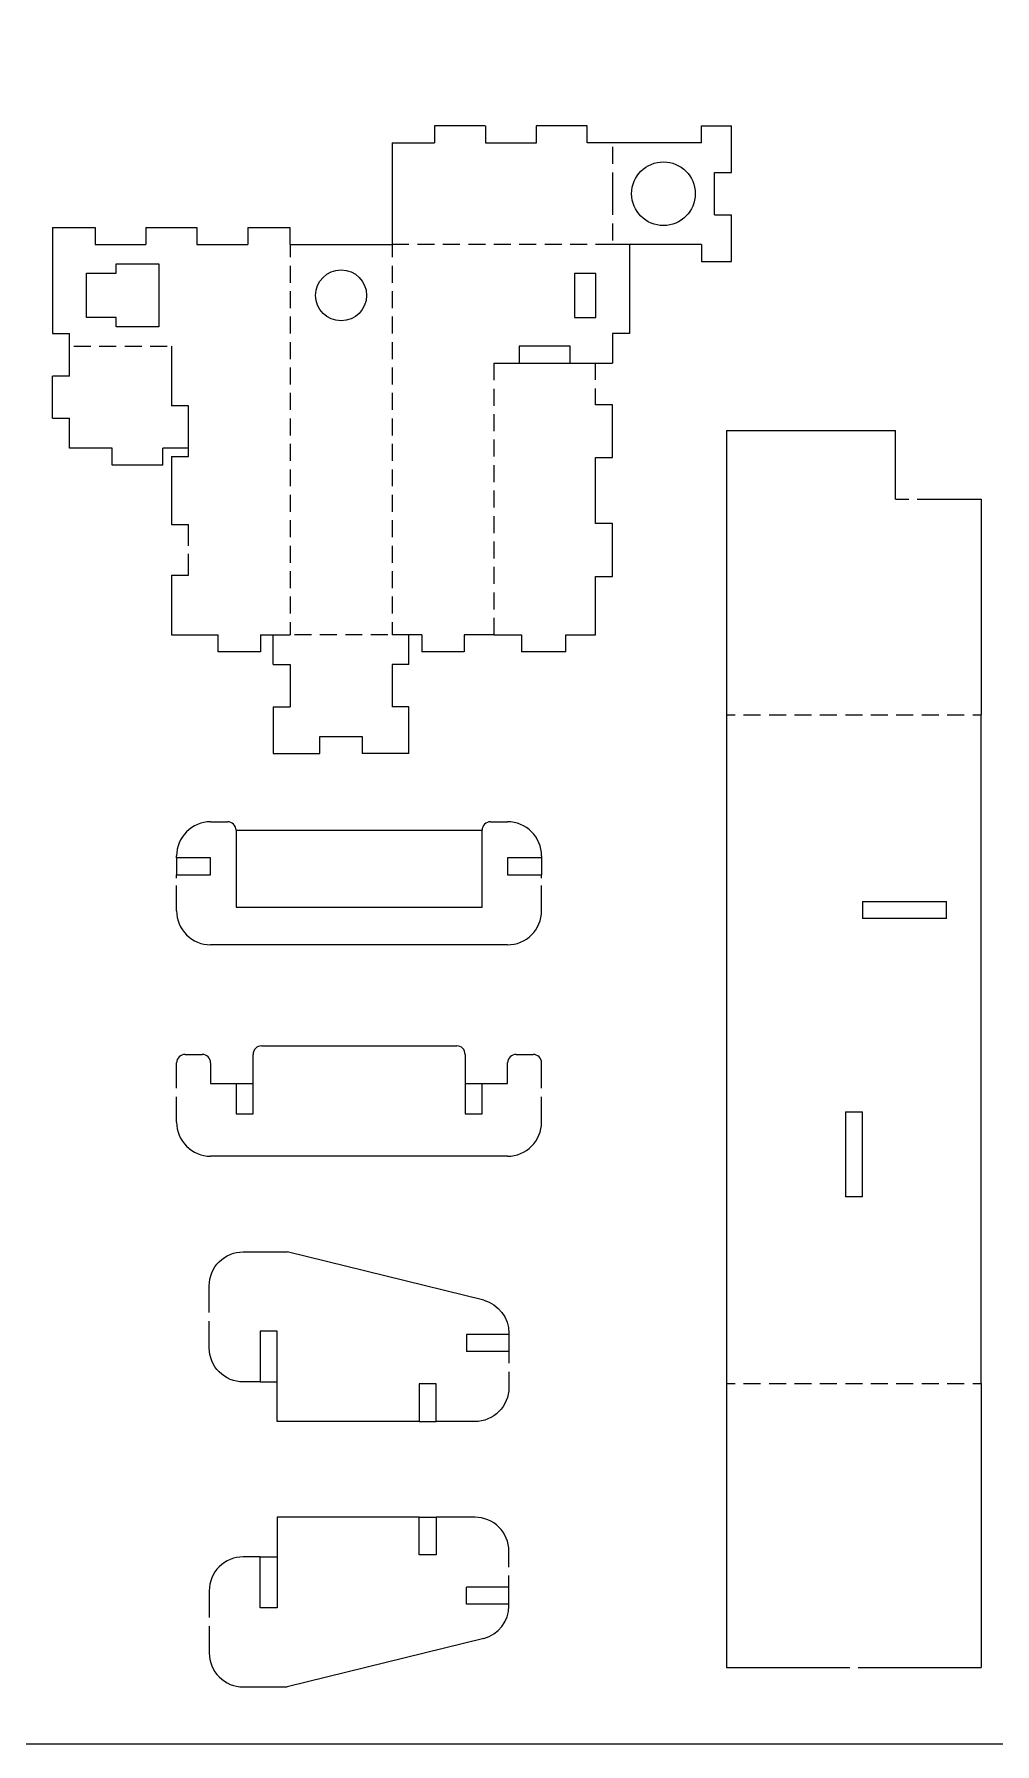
# Model space of a CAD drawing. Header units: inches. Extents: x -9 to 9, y -9 to 9.
# Drawn here: x -1.79 to 2.66, y -9 to -1.07 of the extents above; entities that cross this region are included whole.
import ezdxf

# ---------------------------------------------------------------- set-up
doc = ezdxf.new("R2010")
doc.units = ezdxf.units.IN
doc.header["$MEASUREMENT"] = 0
doc.layers.add('Layer 2', color=7, linetype='Continuous')

msp = doc.modelspace()

# ---------------------------------------------------------------- linework, layer by layer
at = {"layer": 'Layer 2', "color": 1, "lineweight": 0}
msp.add_lwpolyline([(-9, -9), (9, -9), (9, 9), (-9, 9), (-9, -9)], close=True, dxfattribs=at)
for points in [[(0.0636, -1.4925), (0.0636, -1.4925), (0.064, -1.4925), (0.064, -1.4925)], [(0.064, -1.4925), (0.064, -1.4925), (0.064, -1.5716), (0.064, -1.5716)], [(0.2995, -1.4925), (0.2995, -1.4925), (0.064, -1.4925), (0.064, -1.4925)], [(0.2999, -1.4925), (0.2999, -1.4925), (0.2999, -1.5712), (0.2999, -1.5712)], [(0.5361, -1.4925), (0.5361, -1.4925), (0.5365, -1.4925), (0.5365, -1.4925)], [(0.5361, -1.4925), (0.5361, -1.4925), (0.5361, -1.5712), (0.5361, -1.5712)], [(0.7719, -1.4925), (0.7719, -1.4925), (0.5365, -1.4925), (0.5365, -1.4925)], [(0.7719, -1.5716), (0.7719, -1.5716), (0.7719, -1.4925), (0.7719, -1.4925)], [(1.3034, -1.572), (1.3034, -1.572), (1.3034, -1.4929), (1.3034, -1.4929)], [(1.3034, -1.4929), (1.3034, -1.4929), (1.4412, -1.4929), (1.4412, -1.4929)], [(1.4412, -1.7094), (1.4412, -1.7094), (1.4412, -1.4929), (1.4412, -1.4929)], [(-0.1332, -1.5712), (-0.1332, -1.5712), (-0.1332, -1.5716), (-0.1332, -1.5716)], [(-0.1332, -1.5712), (-0.1332, -1.5712), (0.0636, -1.5712), (0.0636, -1.5712)], [(-0.1332, -1.5716), (-0.1332, -1.5716), (-0.1332, -2.0437), (-0.1332, -2.0437)], [(0.0636, -1.5712), (0.0636, -1.5712), (0.064, -1.5712), (0.064, -1.5712)], [(0.2999, -1.5712), (0.2999, -1.5712), (0.5361, -1.5712), (0.5361, -1.5712)], [(0.5361, -1.5712), (0.5361, -1.5712), (0.5365, -1.5712), (0.5365, -1.5712)], [(1.3034, -1.572), (1.3034, -1.572), (0.7719, -1.572), (0.7719, -1.572)], [(0.8904, -1.5716), (0.8904, -1.5716), (0.8904, -1.5712), (0.8904, -1.5712)], [(1.3034, -1.5716), (1.3034, -1.5716), (1.303, -1.5716), (1.303, -1.5716)], [(0.89, -1.5911), (0.89, -1.5911), (0.89, -1.6698), (0.89, -1.6698)], [(0.89, -1.7092), (0.89, -1.7092), (0.89, -1.788), (0.89, -1.788)], [(1.3628, -1.9059), (1.3628, -1.9059), (1.3628, -1.7098), (1.3628, -1.7098)], [(1.3628, -1.7098), (1.3628, -1.7098), (1.4412, -1.7098), (1.4412, -1.7098)], [(0.89, -1.788), (0.89, -1.788), (0.89, -1.9061), (0.89, -1.9061)], [(-1.708, -1.9645), (-1.708, -1.9645), (-1.5108, -1.9645), (-1.5108, -1.9645)], [(-1.708, -1.9645), (-1.708, -1.9645), (-1.708, -2.4563), (-1.708, -2.4563)], [(-1.5108, -1.9645), (-1.5108, -1.9645), (-1.5108, -2.0433), (-1.5108, -2.0433)], [(-1.2753, -1.9645), (-1.2753, -1.9645), (-1.0383, -1.9645), (-1.0383, -1.9645)], [(-1.275, -1.9645), (-1.275, -1.9645), (-1.275, -2.0437), (-1.275, -2.0437)], [(-1.0383, -1.9645), (-1.0383, -1.9645), (-1.0383, -2.0433), (-1.0383, -2.0433)], [(-0.8029, -1.9645), (-0.8029, -1.9645), (-0.6057, -1.9645), (-0.6057, -1.9645)], [(-0.8025, -1.9645), (-0.8025, -1.9645), (-0.8025, -2.0437), (-0.8025, -2.0437)], [(-0.6057, -2.0433), (-0.6057, -2.0433), (-0.6057, -1.9645), (-0.6057, -1.9645)], [(0.89, -1.9454), (0.89, -1.9454), (0.89, -2.0242), (0.89, -2.0242)], [(1.3628, -1.9063), (1.3628, -1.9063), (1.3628, -1.9059), (1.3628, -1.9059)], [(1.3628, -1.9059), (1.3628, -1.9059), (1.4412, -1.9059), (1.4412, -1.9059)], [(1.4412, -1.9063), (1.4412, -1.9063), (1.4412, -1.9059), (1.4412, -1.9059)], [(1.4412, -2.1228), (1.4412, -2.1228), (1.4412, -1.9063), (1.4412, -1.9063)], [(-1.5108, -2.0433), (-1.5108, -2.0433), (-1.2753, -2.0433), (-1.2753, -2.0433)], [(-1.0383, -2.0433), (-1.0383, -2.0433), (-0.8029, -2.0433), (-0.8029, -2.0433)], [(-0.6057, -2.0433), (-0.6057, -2.0433), (-0.1332, -2.0433), (-0.1332, -2.0433)], [(-0.6057, -2.0433), (-0.6057, -2.0433), (-0.6057, -2.1025), (-0.6057, -2.1025)], [(-0.0547, -2.0437), (-0.0547, -2.0437), (-0.1334, -2.0437), (-0.1334, -2.0437)], [(-0.1332, -2.0433), (-0.1332, -2.0433), (-0.1332, -2.1025), (-0.1332, -2.1025)], [(0.0634, -2.0437), (0.0634, -2.0437), (-0.0153, -2.0437), (-0.0153, -2.0437)], [(0.1815, -2.0437), (0.1815, -2.0437), (0.1028, -2.0437), (0.1028, -2.0437)], [(0.2997, -2.0437), (0.2997, -2.0437), (0.2209, -2.0437), (0.2209, -2.0437)], [(0.4178, -2.0437), (0.4178, -2.0437), (0.339, -2.0437), (0.339, -2.0437)], [(0.5359, -2.0437), (0.5359, -2.0437), (0.4571, -2.0437), (0.4571, -2.0437)], [(0.654, -2.0437), (0.654, -2.0437), (0.5752, -2.0437), (0.5752, -2.0437)], [(0.7721, -2.0437), (0.7721, -2.0437), (0.6934, -2.0437), (0.6934, -2.0437)], [(0.8902, -2.0437), (0.8902, -2.0437), (0.8115, -2.0437), (0.8115, -2.0437)], [(1.303, -2.0437), (1.303, -2.0437), (0.89, -2.0437), (0.89, -2.0437)], [(0.9691, -2.0437), (0.9691, -2.0437), (0.9691, -2.4571), (0.9691, -2.4571)], [(1.303, -2.0441), (1.303, -2.0441), (1.3034, -2.0441), (1.3034, -2.0441)], [(1.3034, -2.0437), (1.3034, -2.0437), (1.3034, -2.1228), (1.3034, -2.1228)], [(-1.4127, -2.1338), (-1.4127, -2.1338), (-1.2159, -2.1338), (-1.2159, -2.1338)], [(-1.4127, -2.1771), (-1.4127, -2.1771), (-1.4127, -2.1338), (-1.4127, -2.1338)], [(-1.2159, -2.1338), (-1.2159, -2.1338), (-1.2159, -2.4252), (-1.2159, -2.4252)], [(1.3034, -2.1228), (1.3034, -2.1228), (1.4412, -2.1228), (1.4412, -2.1228)], [(-1.5505, -2.1771), (-1.5505, -2.1771), (-1.4127, -2.1771), (-1.4127, -2.1771)], [(-1.5505, -2.3819), (-1.5505, -2.3819), (-1.5505, -2.1771), (-1.5505, -2.1771)], [(-0.6057, -2.1419), (-0.6057, -2.1419), (-0.6057, -2.2206), (-0.6057, -2.2206)], [(-0.1332, -2.1419), (-0.1332, -2.1419), (-0.1332, -2.2206), (-0.1332, -2.2206)], [(0.8117, -2.1775), (0.8117, -2.1775), (0.7132, -2.1775), (0.7132, -2.1775)], [(0.7132, -2.1775), (0.7132, -2.1775), (0.7132, -2.3822), (0.7132, -2.3822)], [(0.8117, -2.3822), (0.8117, -2.3822), (0.8117, -2.1775), (0.8117, -2.1775)], [(-0.6057, -2.26), (-0.6057, -2.26), (-0.6057, -2.3387), (-0.6057, -2.3387)], [(-0.1332, -2.26), (-0.1332, -2.26), (-0.1332, -2.3387), (-0.1332, -2.3387)], [(-0.6057, -2.3781), (-0.6057, -2.3781), (-0.6057, -2.4569), (-0.6057, -2.4569)], [(-0.1332, -2.3781), (-0.1332, -2.3781), (-0.1332, -2.4569), (-0.1332, -2.4569)], [(-1.708, -2.4567), (-1.708, -2.4567), (-1.6293, -2.4567), (-1.6293, -2.4567)], [(-1.6289, -2.5157), (-1.6289, -2.5157), (-1.6289, -2.4563), (-1.6289, -2.4563)], [(-1.4127, -2.3819), (-1.4127, -2.3819), (-1.5505, -2.3819), (-1.5505, -2.3819)], [(-1.4127, -2.4252), (-1.4127, -2.4252), (-1.4127, -2.3819), (-1.4127, -2.3819)], [(-1.2159, -2.4252), (-1.2159, -2.4252), (-1.4127, -2.4252), (-1.4127, -2.4252)], [(0.7132, -2.3822), (0.7132, -2.3822), (0.8117, -2.3822), (0.8117, -2.3822)], [(0.89, -2.4567), (0.89, -2.4567), (0.89, -2.5948), (0.89, -2.5948)], [(0.9691, -2.4571), (0.9691, -2.4571), (0.8904, -2.4571), (0.8904, -2.4571)], [(-1.6289, -2.5161), (-1.6289, -2.5161), (-1.6293, -2.5161), (-1.6293, -2.5161)], [(-1.6289, -2.6539), (-1.6289, -2.6539), (-1.6289, -2.5157), (-1.6289, -2.5157)], [(-1.5309, -2.5161), (-1.5309, -2.5161), (-1.6096, -2.5161), (-1.6096, -2.5161)], [(-1.4127, -2.5161), (-1.4127, -2.5161), (-1.4915, -2.5161), (-1.4915, -2.5161)], [(-1.2946, -2.5161), (-1.2946, -2.5161), (-1.3734, -2.5161), (-1.3734, -2.5161)], [(-1.1765, -2.5161), (-1.1765, -2.5161), (-1.2553, -2.5161), (-1.2553, -2.5161)], [(-1.1572, -2.5161), (-1.1572, -2.5161), (-1.1568, -2.5161), (-1.1568, -2.5161)], [(-1.1568, -2.5157), (-1.1568, -2.5157), (-1.1568, -2.7913), (-1.1568, -2.7913)], [(-0.6057, -2.4962), (-0.6057, -2.4962), (-0.6057, -2.575), (-0.6057, -2.575)], [(-0.1332, -2.4962), (-0.1332, -2.4962), (-0.1332, -2.575), (-0.1332, -2.575)], [(0.6932, -2.5157), (0.6932, -2.5157), (0.4573, -2.5157), (0.4573, -2.5157)], [(0.4573, -2.5157), (0.4573, -2.5157), (0.4573, -2.5948), (0.4573, -2.5948)], [(0.6932, -2.5948), (0.6932, -2.5948), (0.6932, -2.5157), (0.6932, -2.5157)], [(-1.6289, -2.5945), (-1.6289, -2.5945), (-1.6293, -2.5945), (-1.6293, -2.5945)], [(-0.6057, -2.6143), (-0.6057, -2.6143), (-0.6057, -2.6931), (-0.6057, -2.6931)], [(-0.1332, -2.6143), (-0.1332, -2.6143), (-0.1332, -2.6931), (-0.1332, -2.6931)], [(0.3392, -2.5946), (0.3392, -2.5946), (0.3392, -2.6734), (0.3392, -2.6734)], [(0.3392, -2.5948), (0.3392, -2.5948), (0.89, -2.5948), (0.89, -2.5948)], [(0.8113, -2.6715), (0.8113, -2.6715), (0.8113, -2.5952), (0.8113, -2.5952)], [(-1.708, -2.85), (-1.708, -2.85), (-1.708, -2.6539), (-1.708, -2.6539)], [(-1.6289, -2.6539), (-1.6289, -2.6539), (-1.708, -2.6539), (-1.708, -2.6539)], [(-0.6057, -2.7324), (-0.6057, -2.7324), (-0.6057, -2.8112), (-0.6057, -2.8112)], [(-0.1332, -2.7324), (-0.1332, -2.7324), (-0.1332, -2.8112), (-0.1332, -2.8112)], [(0.3392, -2.7128), (0.3392, -2.7128), (0.3392, -2.7915), (0.3392, -2.7915)], [(0.8113, -2.7872), (0.8113, -2.7872), (0.8113, -2.7109), (0.8113, -2.7109)], [(-1.708, -2.85), (-1.708, -2.85), (-1.6289, -2.85), (-1.6289, -2.85)], [(-1.6289, -2.9878), (-1.6289, -2.9878), (-1.6289, -2.85), (-1.6289, -2.85)], [(-1.0777, -2.7913), (-1.0777, -2.7913), (-1.1568, -2.7913), (-1.1568, -2.7913)], [(-1.0777, -3.0275), (-1.0777, -3.0275), (-1.0777, -2.7913), (-1.0777, -2.7913)], [(-0.6057, -2.8506), (-0.6057, -2.8506), (-0.6057, -2.9293), (-0.6057, -2.9293)], [(-0.1332, -2.8506), (-0.1332, -2.8506), (-0.1332, -2.9293), (-0.1332, -2.9293)], [(0.3392, -2.8309), (0.3392, -2.8309), (0.3392, -2.9096), (0.3392, -2.9096)], [(0.8904, -2.7872), (0.8904, -2.7872), (0.8113, -2.7872), (0.8113, -2.7872)], [(0.8904, -3.0324), (0.8904, -3.0324), (0.8904, -2.7872), (0.8904, -2.7872)], [(1.4192, -2.9071), (1.4192, -2.9071), (1.4192, -4.2255), (1.4192, -4.2255)], [(1.4192, -2.9071), (1.4192, -2.9071), (2.2032, -2.9071), (2.2032, -2.9071)], [(2.2032, -3.2253), (2.2032, -3.2253), (2.2032, -2.9071), (2.2032, -2.9071)], [(-1.432, -2.9882), (-1.432, -2.9882), (-1.6289, -2.9882), (-1.6289, -2.9882)], [(-1.432, -2.9882), (-1.432, -2.9882), (-1.4316, -2.9882), (-1.4316, -2.9882)], [(-1.4316, -3.0669), (-1.4316, -3.0669), (-1.4316, -2.9878), (-1.4316, -2.9878)], [(-1.0777, -2.9882), (-1.0777, -2.9882), (-1.1962, -2.9882), (-1.1962, -2.9882)], [(-1.1962, -3.0669), (-1.1962, -3.0669), (-1.1962, -2.9882), (-1.1962, -2.9882)], [(-0.6057, -2.9687), (-0.6057, -2.9687), (-0.6057, -3.0474), (-0.6057, -3.0474)], [(-0.1332, -2.9687), (-0.1332, -2.9687), (-0.1332, -3.0474), (-0.1332, -3.0474)], [(0.3392, -2.949), (0.3392, -2.949), (0.3392, -3.0277), (0.3392, -3.0277)], [(-1.1966, -3.0669), (-1.1966, -3.0669), (-1.4316, -3.0669), (-1.4316, -3.0669)], [(-1.1568, -3.0275), (-1.1568, -3.0275), (-1.1568, -3.3421), (-1.1568, -3.3421)], [(-1.1568, -3.0275), (-1.1568, -3.0275), (-1.0777, -3.0275), (-1.0777, -3.0275)], [(-1.0781, -3.0275), (-1.0781, -3.0275), (-1.0781, -3.0271), (-1.0781, -3.0271)], [(-0.6057, -3.0868), (-0.6057, -3.0868), (-0.6057, -3.1655), (-0.6057, -3.1655)], [(-0.1332, -3.0868), (-0.1332, -3.0868), (-0.1332, -3.1655), (-0.1332, -3.1655)], [(0.3392, -3.0671), (0.3392, -3.0671), (0.3392, -3.1458), (0.3392, -3.1458)], [(0.8113, -3.338), (0.8113, -3.338), (0.8113, -3.0324), (0.8113, -3.0324)], [(0.8113, -3.0324), (0.8113, -3.0324), (0.8904, -3.0324), (0.8904, -3.0324)], [(-0.6057, -3.2049), (-0.6057, -3.2049), (-0.6057, -3.2836), (-0.6057, -3.2836)], [(-0.1332, -3.2049), (-0.1332, -3.2049), (-0.1332, -3.2836), (-0.1332, -3.2836)], [(0.3392, -3.1852), (0.3392, -3.1852), (0.3392, -3.2639), (0.3392, -3.2639)], [(2.2032, -3.2253), (2.2032, -3.2253), (2.264, -3.2253), (2.264, -3.2253)], [(2.3034, -3.2253), (2.3034, -3.2253), (2.6004, -3.2253), (2.6004, -3.2253)], [(2.6003, -3.2253), (2.6003, -3.2253), (2.6003, -4.2255), (2.6003, -4.2255)], [(-0.6057, -3.323), (-0.6057, -3.323), (-0.6057, -3.4017), (-0.6057, -3.4017)], [(-0.1332, -3.323), (-0.1332, -3.323), (-0.1332, -3.4017), (-0.1332, -3.4017)], [(0.3392, -3.3033), (0.3392, -3.3033), (0.3392, -3.3821), (0.3392, -3.3821)], [(-1.1568, -3.3425), (-1.1568, -3.3425), (-1.0781, -3.3425), (-1.0781, -3.3425)], [(-1.0781, -3.4409), (-1.0781, -3.4409), (-1.0781, -3.3425), (-1.0781, -3.3425)], [(0.8904, -3.338), (0.8904, -3.338), (0.8113, -3.338), (0.8113, -3.338)], [(0.8904, -3.5832), (0.8904, -3.5832), (0.8904, -3.338), (0.8904, -3.338)], [(-1.0781, -3.5779), (-1.0781, -3.5779), (-1.0781, -3.4795), (-1.0781, -3.4795)], [(-0.6057, -3.4411), (-0.6057, -3.4411), (-0.6057, -3.5198), (-0.6057, -3.5198)], [(-0.1332, -3.4411), (-0.1332, -3.4411), (-0.1332, -3.5198), (-0.1332, -3.5198)], [(0.3392, -3.4214), (0.3392, -3.4214), (0.3392, -3.5002), (0.3392, -3.5002)], [(-0.6057, -3.5592), (-0.6057, -3.5592), (-0.6057, -3.638), (-0.6057, -3.638)], [(-0.1332, -3.5592), (-0.1332, -3.5592), (-0.1332, -3.638), (-0.1332, -3.638)], [(0.3392, -3.5395), (0.3392, -3.5395), (0.3392, -3.6183), (0.3392, -3.6183)], [(-1.1568, -3.5779), (-1.1568, -3.5779), (-1.0781, -3.5779), (-1.0781, -3.5779)], [(-1.1568, -3.5783), (-1.1568, -3.5783), (-1.1568, -3.8539), (-1.1568, -3.8539)], [(-1.0781, -3.5783), (-1.0781, -3.5783), (-1.0781, -3.5779), (-1.0781, -3.5779)], [(0.8113, -3.8543), (0.8113, -3.8543), (0.8113, -3.5832), (0.8113, -3.5832)], [(0.8113, -3.5832), (0.8113, -3.5832), (0.8904, -3.5832), (0.8904, -3.5832)], [(-0.6057, -3.6773), (-0.6057, -3.6773), (-0.6057, -3.7561), (-0.6057, -3.7561)], [(-0.1332, -3.6773), (-0.1332, -3.6773), (-0.1332, -3.7561), (-0.1332, -3.7561)], [(0.3392, -3.6576), (0.3392, -3.6576), (0.3392, -3.7364), (0.3392, -3.7364)], [(-0.6057, -3.7954), (-0.6057, -3.7954), (-0.6057, -3.8543), (-0.6057, -3.8543)], [(-0.1332, -3.7954), (-0.1332, -3.7954), (-0.1332, -3.8543), (-0.1332, -3.8543)], [(0.3392, -3.7758), (0.3392, -3.7758), (0.3392, -3.8545), (0.3392, -3.8545)], [(-1.1568, -3.8539), (-1.1568, -3.8539), (-0.9399, -3.8539), (-0.9399, -3.8539)], [(-0.9399, -3.933), (-0.9399, -3.933), (-0.9399, -3.8539), (-0.9399, -3.8539)], [(-0.7439, -3.8539), (-0.7439, -3.8539), (-0.6057, -3.8539), (-0.6057, -3.8539)], [(-0.7439, -3.8539), (-0.7439, -3.8539), (-0.7439, -3.933), (-0.7439, -3.933)], [(-0.7435, -3.8543), (-0.7435, -3.8543), (-0.7439, -3.8543), (-0.7439, -3.8543)], [(-0.6844, -3.9921), (-0.6844, -3.9921), (-0.6844, -3.8539), (-0.6844, -3.8539)], [(-0.6057, -3.8543), (-0.6057, -3.8543), (-0.6057, -3.8539), (-0.6057, -3.8539)], [(-0.6057, -3.8543), (-0.6057, -3.8543), (-0.6057, -3.8547), (-0.6057, -3.8547)], [(-0.5072, -3.8543), (-0.5072, -3.8543), (-0.586, -3.8543), (-0.586, -3.8543)], [(-0.3891, -3.8543), (-0.3891, -3.8543), (-0.4679, -3.8543), (-0.4679, -3.8543)], [(-0.271, -3.8543), (-0.271, -3.8543), (-0.3498, -3.8543), (-0.3498, -3.8543)], [(-0.1529, -3.8543), (-0.1529, -3.8543), (-0.2316, -3.8543), (-0.2316, -3.8543)], [(-0.1332, -3.8543), (-0.1332, -3.8543), (-0.1332, -3.8547), (-0.1332, -3.8547)], [(0.0046, -3.8547), (0.0046, -3.8547), (-0.1332, -3.8547), (-0.1332, -3.8547)], [(-0.0545, -3.9917), (-0.0545, -3.9917), (-0.0545, -3.8539), (-0.0545, -3.8539)], [(0.005, -3.8543), (0.005, -3.8543), (0.005, -3.9334), (0.005, -3.9334)], [(0.3392, -3.8543), (0.3392, -3.8543), (0.201, -3.8543), (0.201, -3.8543)], [(0.2014, -3.8547), (0.2014, -3.8547), (0.201, -3.8547), (0.201, -3.8547)], [(0.2014, -3.8547), (0.2014, -3.8547), (0.2014, -3.9334), (0.2014, -3.9334)], [(0.3392, -3.8543), (0.3392, -3.8543), (0.4676, -3.8543), (0.4676, -3.8543)], [(0.4676, -3.8543), (0.4676, -3.8543), (0.4676, -3.9334), (0.4676, -3.9334)], [(0.6731, -3.9334), (0.6731, -3.9334), (0.6731, -3.8543), (0.6731, -3.8543)], [(0.6731, -3.8543), (0.6731, -3.8543), (0.8113, -3.8543), (0.8113, -3.8543)], [(0.6735, -3.8547), (0.6735, -3.8547), (0.6731, -3.8547), (0.6731, -3.8547)], [(0.8117, -3.8547), (0.8117, -3.8547), (0.8117, -3.8543), (0.8117, -3.8543)], [(-0.7439, -3.933), (-0.7439, -3.933), (-0.9399, -3.933), (-0.9399, -3.933)], [(-0.7435, -3.933), (-0.7435, -3.933), (-0.7439, -3.933), (-0.7439, -3.933)], [(0.2014, -3.9334), (0.2014, -3.9334), (0.0046, -3.9334), (0.0046, -3.9334)], [(0.6731, -3.9334), (0.6731, -3.9334), (0.4676, -3.9334), (0.4676, -3.9334)], [(0.6735, -3.9334), (0.6735, -3.9334), (0.6731, -3.9334), (0.6731, -3.9334)], [(-0.6844, -3.9921), (-0.6844, -3.9921), (-0.6057, -3.9921), (-0.6057, -3.9921)], [(-0.6057, -3.9921), (-0.6057, -3.9921), (-0.6057, -3.9917), (-0.6057, -3.9917)], [(-0.6057, -3.9921), (-0.6057, -3.9921), (-0.6057, -4.1882), (-0.6057, -4.1882)], [(-0.1332, -3.9921), (-0.1332, -3.9921), (-0.1332, -3.9917), (-0.1332, -3.9917)], [(-0.1332, -3.9921), (-0.1332, -3.9921), (-0.1332, -4.1882), (-0.1332, -4.1882)], [(-0.0545, -3.9921), (-0.0545, -3.9921), (-0.1332, -3.9921), (-0.1332, -3.9921)], [(-0.6844, -4.1882), (-0.6844, -4.1882), (-0.6057, -4.1882), (-0.6057, -4.1882)], [(-0.6844, -4.1885), (-0.6844, -4.1885), (-0.6844, -4.4051), (-0.6844, -4.4051)], [(-0.0545, -4.1882), (-0.0545, -4.1882), (-0.1332, -4.1882), (-0.1332, -4.1882)], [(-0.0545, -4.4051), (-0.0545, -4.4051), (-0.0545, -4.1885), (-0.0545, -4.1885)], [(1.4192, -4.2255), (1.4192, -4.2255), (1.4192, -7.3275), (1.4192, -7.3275)], [(1.4192, -4.2255), (1.4192, -4.2255), (1.4586, -4.2255), (1.4586, -4.2255)], [(1.498, -4.2255), (1.498, -4.2255), (1.5767, -4.2255), (1.5767, -4.2255)], [(1.6161, -4.2255), (1.6161, -4.2255), (1.6948, -4.2255), (1.6948, -4.2255)], [(1.7342, -4.2255), (1.7342, -4.2255), (1.8129, -4.2255), (1.8129, -4.2255)], [(1.8523, -4.2255), (1.8523, -4.2255), (1.931, -4.2255), (1.931, -4.2255)], [(1.9704, -4.2255), (1.9704, -4.2255), (2.0492, -4.2255), (2.0492, -4.2255)], [(2.0885, -4.2255), (2.0885, -4.2255), (2.1673, -4.2255), (2.1673, -4.2255)], [(2.2066, -4.2255), (2.2066, -4.2255), (2.2854, -4.2255), (2.2854, -4.2255)], [(2.3247, -4.2255), (2.3247, -4.2255), (2.4035, -4.2255), (2.4035, -4.2255)], [(2.4429, -4.2255), (2.4429, -4.2255), (2.5216, -4.2255), (2.5216, -4.2255)], [(2.561, -4.2255), (2.561, -4.2255), (2.6003, -4.2255), (2.6003, -4.2255)], [(2.6003, -7.3275), (2.6003, -7.3275), (2.6003, -4.2255), (2.6003, -4.2255)], [(-0.4675, -4.4051), (-0.4675, -4.4051), (-0.4675, -4.3259), (-0.4675, -4.3259)], [(-0.4675, -4.3259), (-0.4675, -4.3259), (-0.271, -4.3259), (-0.271, -4.3259)], [(-0.271, -4.3259), (-0.271, -4.3259), (-0.271, -4.4051), (-0.271, -4.4051)], [(-0.6844, -4.4051), (-0.6844, -4.4051), (-0.4675, -4.4051), (-0.4675, -4.4051)], [(-0.0545, -4.4051), (-0.0545, -4.4051), (-0.2714, -4.4051), (-0.2714, -4.4051)], [(-0.975, -4.7221), (-0.975, -4.7221), (-0.8963, -4.7221), (-0.8963, -4.7221)], [(0.3242, -4.7221), (0.3242, -4.7221), (0.4029, -4.7221), (0.4029, -4.7221)], [(-0.8569, -4.7614), (-0.8569, -4.7614), (-0.8569, -5.1177), (-0.8569, -5.1177)], [(-0.8569, -4.7614), (-0.8569, -4.7614), (0.2848, -4.7614), (0.2848, -4.7614)], [(0.2848, -5.1177), (0.2848, -5.1177), (0.2848, -4.7614), (0.2848, -4.7614)], [(-1.1325, -4.8894), (-1.1325, -4.8894), (-1.1325, -4.8795), (-1.1325, -4.8795)], [(-0.975, -4.8894), (-0.975, -4.8894), (-1.1325, -4.8894), (-1.1325, -4.8894)], [(-1.1325, -4.8894), (-1.1325, -4.8894), (-1.1325, -4.9681), (-1.1325, -4.9681)], [(-0.975, -4.9681), (-0.975, -4.9681), (-0.975, -4.8894), (-0.975, -4.8894)], [(0.4029, -4.8894), (0.4029, -4.8894), (0.4029, -4.9681), (0.4029, -4.9681)], [(0.5604, -4.8894), (0.5604, -4.8894), (0.4029, -4.8894), (0.4029, -4.8894)], [(0.5604, -4.8795), (0.5604, -4.8795), (0.5604, -4.8894), (0.5604, -4.8894)], [(0.5604, -4.8894), (0.5604, -4.8894), (0.5604, -4.9681), (0.5604, -4.9681)], [(-1.1325, -4.9681), (-1.1325, -4.9681), (-0.975, -4.9681), (-0.975, -4.9681)], [(-1.1325, -4.9829), (-1.1325, -4.9829), (-1.1325, -4.9681), (-1.1325, -4.9681)], [(0.4029, -4.9681), (0.4029, -4.9681), (0.5604, -4.9681), (0.5604, -4.9681)], [(0.5604, -4.9829), (0.5604, -4.9829), (0.5604, -4.9681), (0.5604, -4.9681)], [(-1.1325, -5.1354), (-1.1325, -5.1354), (-1.1325, -5.0173), (-1.1325, -5.0173)], [(0.5604, -5.1354), (0.5604, -5.1354), (0.5604, -5.0173), (0.5604, -5.0173)], [(-0.8569, -5.1177), (-0.8569, -5.1177), (0.2848, -5.1177), (0.2848, -5.1177)], [(2.0492, -5.0916), (2.0492, -5.0916), (2.4395, -5.0916), (2.4395, -5.0916)], [(2.0492, -5.0916), (2.0492, -5.0916), (2.0492, -5.1704), (2.0492, -5.1704)], [(2.4395, -5.1704), (2.4395, -5.1704), (2.4395, -5.0916), (2.4395, -5.0916)], [(2.4395, -5.1704), (2.4395, -5.1704), (2.0492, -5.1704), (2.0492, -5.1704)], [(0.4029, -5.2929), (0.4029, -5.2929), (-0.975, -5.2929), (-0.975, -5.2929)], [(-0.7388, -5.7618), (-0.7388, -5.7618), (0.1667, -5.7618), (0.1667, -5.7618)], [(-1.1325, -5.9586), (-1.1325, -5.9586), (-1.1325, -5.8405), (-1.1325, -5.8405)], [(-1.0931, -5.8011), (-1.0931, -5.8011), (-1.0144, -5.8011), (-1.0144, -5.8011)], [(-0.975, -5.8405), (-0.975, -5.8405), (-0.975, -5.9366), (-0.975, -5.9366)], [(-0.7782, -6.0767), (-0.7782, -6.0767), (-0.7782, -5.8011), (-0.7782, -5.8011)], [(0.2061, -5.8011), (0.2061, -5.8011), (0.2061, -6.0767), (0.2061, -6.0767)], [(0.4029, -5.9366), (0.4029, -5.9366), (0.4029, -5.8405), (0.4029, -5.8405)], [(0.4423, -5.8011), (0.4423, -5.8011), (0.5211, -5.8011), (0.5211, -5.8011)], [(0.5604, -5.9586), (0.5604, -5.9586), (0.5604, -5.8405), (0.5604, -5.8405)], [(-0.975, -5.9366), (-0.975, -5.9366), (-0.8569, -5.9366), (-0.8569, -5.9366)], [(-0.8569, -5.9366), (-0.8569, -5.9366), (-0.8569, -6.0767), (-0.8569, -6.0767)], [(-0.8569, -5.9366), (-0.8569, -5.9366), (-0.7782, -5.9366), (-0.7782, -5.9366)], [(0.2061, -5.9366), (0.2061, -5.9366), (0.2848, -5.9366), (0.2848, -5.9366)], [(0.2848, -6.0767), (0.2848, -6.0767), (0.2848, -5.9366), (0.2848, -5.9366)], [(0.2848, -5.9366), (0.2848, -5.9366), (0.4029, -5.9366), (0.4029, -5.9366)], [(-1.1325, -6.1161), (-1.1325, -6.1161), (-1.1325, -5.998), (-1.1325, -5.998)], [(0.5604, -6.1161), (0.5604, -6.1161), (0.5604, -5.998), (0.5604, -5.998)], [(-0.8569, -6.0767), (-0.8569, -6.0767), (-0.7782, -6.0767), (-0.7782, -6.0767)], [(0.2061, -6.0767), (0.2061, -6.0767), (0.2848, -6.0767), (0.2848, -6.0767)], [(1.9704, -6.0677), (1.9704, -6.0677), (1.9704, -6.4614), (1.9704, -6.4614)], [(1.9704, -6.0677), (1.9704, -6.0677), (2.0492, -6.0677), (2.0492, -6.0677)], [(2.0492, -6.4614), (2.0492, -6.4614), (2.0492, -6.0677), (2.0492, -6.0677)], [(0.4029, -6.2736), (0.4029, -6.2736), (-0.975, -6.2736), (-0.975, -6.2736)], [(2.0492, -6.4614), (2.0492, -6.4614), (1.9704, -6.4614), (1.9704, -6.4614)], [(-0.8236, -6.7174), (-0.8236, -6.7174), (-0.6195, -6.7174), (-0.6195, -6.7174)], [(0.2923, -6.9421), (0.2923, -6.9421), (-0.6195, -6.7174), (-0.6195, -6.7174)], [(-0.9811, -6.9995), (-0.9811, -6.9995), (-0.9811, -6.8749), (-0.9811, -6.8749)], [(0.2923, -6.9421), (0.3612, -6.9605), (0.4091, -7.0229), (0.4091, -7.0942)], [(-0.9811, -7.1635), (-0.9811, -7.1635), (-0.9811, -7.0389), (-0.9811, -7.0389)], [(-0.7449, -7.0848), (-0.7449, -7.0848), (-0.7449, -7.321), (-0.7449, -7.321)], [(-0.6662, -7.0848), (-0.6662, -7.0848), (-0.7449, -7.0848), (-0.7449, -7.0848)], [(-0.6662, -7.5048), (-0.6662, -7.5048), (-0.6662, -7.0848), (-0.6662, -7.0848)], [(0.4091, -7.1013), (0.4091, -7.1013), (0.2122, -7.1013), (0.2122, -7.1013)], [(0.2122, -7.1013), (0.2122, -7.1013), (0.2122, -7.18), (0.2122, -7.18)], [(0.4091, -7.18), (0.4091, -7.18), (0.4091, -7.2342), (0.4091, -7.2342)], [(0.4091, -7.2735), (0.4091, -7.2735), (0.4091, -7.3474), (0.4091, -7.3474)], [(-0.7449, -7.321), (-0.7449, -7.321), (-0.8236, -7.321), (-0.8236, -7.321)], [(-0.7449, -7.321), (-0.7449, -7.321), (-0.6662, -7.321), (-0.6662, -7.321)], [(-0.0066, -7.3296), (-0.0066, -7.3296), (-0.0066, -7.5048), (-0.0066, -7.5048)], [(0.0721, -7.3296), (0.0721, -7.3296), (-0.0066, -7.3296), (-0.0066, -7.3296)], [(0.0721, -7.5048), (0.0721, -7.5048), (0.0721, -7.3296), (0.0721, -7.3296)], [(1.4192, -7.3275), (1.4192, -7.3275), (1.4192, -8.6459), (1.4192, -8.6459)], [(1.4192, -7.3275), (1.4192, -7.3275), (1.4586, -7.3275), (1.4586, -7.3275)], [(1.498, -7.3275), (1.498, -7.3275), (1.5767, -7.3275), (1.5767, -7.3275)], [(1.6161, -7.3275), (1.6161, -7.3275), (1.6948, -7.3275), (1.6948, -7.3275)], [(1.7342, -7.3275), (1.7342, -7.3275), (1.8129, -7.3275), (1.8129, -7.3275)], [(1.8523, -7.3275), (1.8523, -7.3275), (1.931, -7.3275), (1.931, -7.3275)], [(1.9704, -7.3275), (1.9704, -7.3275), (2.0492, -7.3275), (2.0492, -7.3275)], [(2.0885, -7.3275), (2.0885, -7.3275), (2.1673, -7.3275), (2.1673, -7.3275)], [(2.2066, -7.3275), (2.2066, -7.3275), (2.2854, -7.3275), (2.2854, -7.3275)], [(2.3247, -7.3275), (2.3247, -7.3275), (2.4035, -7.3275), (2.4035, -7.3275)], [(2.4429, -7.3275), (2.4429, -7.3275), (2.5216, -7.3275), (2.5216, -7.3275)], [(2.561, -7.3275), (2.561, -7.3275), (2.6003, -7.3275), (2.6003, -7.3275)], [(2.6004, -7.3275), (2.6004, -7.3275), (2.6004, -8.6459), (2.6004, -8.6459)], [(-0.0066, -7.5048), (-0.0066, -7.5048), (-0.6662, -7.5048), (-0.6662, -7.5048)], [(-0.0066, -7.5048), (-0.0066, -7.5048), (0.0721, -7.5048), (0.0721, -7.5048)], [(0.2516, -7.5048), (0.2516, -7.5048), (0.0721, -7.5048), (0.0721, -7.5048)], [(-0.6662, -7.9487), (-0.6662, -7.9487), (-0.6662, -8.3688), (-0.6662, -8.3688)], [(-0.0066, -7.9487), (-0.0066, -7.9487), (-0.6662, -7.9487), (-0.6662, -7.9487)], [(-0.0066, -8.1239), (-0.0066, -8.1239), (-0.0066, -7.9487), (-0.0066, -7.9487)], [(-0.0066, -7.9487), (-0.0066, -7.9487), (0.0721, -7.9487), (0.0721, -7.9487)], [(0.0721, -7.9487), (0.0721, -7.9487), (0.0721, -8.1239), (0.0721, -8.1239)], [(0.2516, -7.9487), (0.2516, -7.9487), (0.0721, -7.9487), (0.0721, -7.9487)], [(-0.7449, -8.1325), (-0.7449, -8.1325), (-0.8236, -8.1325), (-0.8236, -8.1325)], [(-0.7449, -8.3688), (-0.7449, -8.3688), (-0.7449, -8.1325), (-0.7449, -8.1325)], [(-0.7449, -8.1325), (-0.7449, -8.1325), (-0.6662, -8.1325), (-0.6662, -8.1325)], [(0.0721, -8.1239), (0.0721, -8.1239), (-0.0066, -8.1239), (-0.0066, -8.1239)], [(0.4091, -8.18), (0.4091, -8.18), (0.4091, -8.1062), (0.4091, -8.1062)], [(0.4091, -8.3593), (0.4091, -8.3593), (0.4091, -8.2193), (0.4091, -8.2193)], [(-0.9811, -8.29), (-0.9811, -8.29), (-0.9811, -8.4146), (-0.9811, -8.4146)], [(0.4091, -8.2735), (0.4091, -8.2735), (0.2122, -8.2735), (0.2122, -8.2735)], [(0.2122, -8.3522), (0.2122, -8.3522), (0.2122, -8.2735), (0.2122, -8.2735)], [(-0.6662, -8.3688), (-0.6662, -8.3688), (-0.7449, -8.3688), (-0.7449, -8.3688)], [(0.4091, -8.3522), (0.4091, -8.3522), (0.2122, -8.3522), (0.2122, -8.3522)], [(0.2923, -8.5114), (0.3612, -8.493), (0.4091, -8.4306), (0.4091, -8.3593)], [(-0.9811, -8.454), (-0.9811, -8.454), (-0.9811, -8.5786), (-0.9811, -8.5786)], [(0.2923, -8.5114), (0.2923, -8.5114), (-0.6195, -8.7361), (-0.6195, -8.7361)], [(1.4192, -8.6459), (1.4192, -8.6459), (1.9901, -8.6459), (1.9901, -8.6459)], [(2.0295, -8.6459), (2.0295, -8.6459), (2.6004, -8.6459), (2.6004, -8.6459)], [(-0.8236, -8.7361), (-0.8236, -8.7361), (-0.6195, -8.7361), (-0.6195, -8.7361)]]:
    msp.add_open_spline(points, degree=3, dxfattribs=at)
for points, knots in [([(0.9786, -1.8078), (0.9786, -1.8894), (1.0447, -1.9555), (1.1262, -1.9555), (1.1262, -1.9555), (1.2078, -1.9555), (1.2739, -1.8894), (1.2739, -1.8078), (1.2739, -1.8078), (1.2739, -1.7263), (1.2078, -1.6602), (1.1262, -1.6602), (1.1262, -1.6602), (1.0447, -1.6602), (0.9786, -1.7263), (0.9786, -1.8078)], [0, 0, 0, 0, 0.2, 0.2, 0.2, 0.2, 0.4, 0.4, 0.4, 0.4, 0.6, 0.6, 0.6, 0.6, 1, 1, 1, 1]), ([(-0.4876, -2.2795), (-0.4876, -2.3447), (-0.4347, -2.3976), (-0.3694, -2.3976), (-0.3694, -2.3976), (-0.3042, -2.3976), (-0.2513, -2.3447), (-0.2513, -2.2795), (-0.2513, -2.2795), (-0.2513, -2.2143), (-0.3042, -2.1614), (-0.3694, -2.1614), (-0.3694, -2.1614), (-0.4347, -2.1614), (-0.4876, -2.2143), (-0.4876, -2.2795)], [0, 0, 0, 0, 0.2, 0.2, 0.2, 0.2, 0.4, 0.4, 0.4, 0.4, 0.6, 0.6, 0.6, 0.6, 1, 1, 1, 1]), ([(-0.975, -4.7221), (-1.0168, -4.7221), (-1.0568, -4.7387), (-1.0864, -4.7682), (-1.0864, -4.7682), (-1.1159, -4.7977), (-1.1325, -4.8378), (-1.1325, -4.8795)], [0, 0, 0, 0, 0.333333, 0.333333, 0.333333, 0.333333, 1, 1, 1, 1]), ([(-0.8569, -4.7614), (-0.8569, -4.751), (-0.861, -4.741), (-0.8684, -4.7336), (-0.8684, -4.7336), (-0.8758, -4.7262), (-0.8858, -4.7221), (-0.8963, -4.7221)], [0, 0, 0, 0, 0.333333, 0.333333, 0.333333, 0.333333, 1, 1, 1, 1]), ([(0.3242, -4.7221), (0.3138, -4.7221), (0.3038, -4.7262), (0.2964, -4.7336), (0.2964, -4.7336), (0.289, -4.741), (0.2848, -4.751), (0.2848, -4.7614)], [0, 0, 0, 0, 0.333333, 0.333333, 0.333333, 0.333333, 1, 1, 1, 1]), ([(0.5604, -4.8795), (0.5604, -4.8378), (0.5438, -4.7977), (0.5143, -4.7682), (0.5143, -4.7682), (0.4848, -4.7387), (0.4447, -4.7221), (0.4029, -4.7221)], [0, 0, 0, 0, 0.333333, 0.333333, 0.333333, 0.333333, 1, 1, 1, 1]), ([(-1.1325, -5.1354), (-1.1325, -5.1772), (-1.1159, -5.2173), (-1.0864, -5.2468), (-1.0864, -5.2468), (-1.0568, -5.2763), (-1.0168, -5.2929), (-0.975, -5.2929)], [0, 0, 0, 0, 0.333333, 0.333333, 0.333333, 0.333333, 1, 1, 1, 1]), ([(0.4029, -5.2929), (0.4447, -5.2929), (0.4848, -5.2763), (0.5143, -5.2468), (0.5143, -5.2468), (0.5438, -5.2173), (0.5604, -5.1772), (0.5604, -5.1354)], [0, 0, 0, 0, 0.333333, 0.333333, 0.333333, 0.333333, 1, 1, 1, 1]), ([(-0.7388, -5.7618), (-0.7492, -5.7618), (-0.7592, -5.7659), (-0.7666, -5.7733), (-0.7666, -5.7733), (-0.774, -5.7807), (-0.7782, -5.7907), (-0.7782, -5.8011)], [0, 0, 0, 0, 0.333333, 0.333333, 0.333333, 0.333333, 1, 1, 1, 1]), ([(0.2061, -5.8011), (0.2061, -5.7907), (0.202, -5.7807), (0.1946, -5.7733), (0.1946, -5.7733), (0.1872, -5.7659), (0.1772, -5.7618), (0.1667, -5.7618)], [0, 0, 0, 0, 0.333333, 0.333333, 0.333333, 0.333333, 1, 1, 1, 1]), ([(-1.0931, -5.8011), (-1.1036, -5.8011), (-1.1136, -5.8053), (-1.121, -5.8127), (-1.121, -5.8127), (-1.1283, -5.8201), (-1.1325, -5.8301), (-1.1325, -5.8405)], [0, 0, 0, 0, 0.333333, 0.333333, 0.333333, 0.333333, 1, 1, 1, 1]), ([(-0.975, -5.8405), (-0.975, -5.8301), (-0.9791, -5.8201), (-0.9865, -5.8127), (-0.9865, -5.8127), (-0.9939, -5.8053), (-1.0039, -5.8011), (-1.0144, -5.8011)], [0, 0, 0, 0, 0.333333, 0.333333, 0.333333, 0.333333, 1, 1, 1, 1]), ([(0.4423, -5.8011), (0.4319, -5.8011), (0.4219, -5.8053), (0.4145, -5.8127), (0.4145, -5.8127), (0.4071, -5.8201), (0.4029, -5.8301), (0.4029, -5.8405)], [0, 0, 0, 0, 0.333333, 0.333333, 0.333333, 0.333333, 1, 1, 1, 1]), ([(0.5604, -5.8405), (0.5604, -5.8301), (0.5563, -5.8201), (0.5489, -5.8127), (0.5489, -5.8127), (0.5415, -5.8053), (0.5315, -5.8011), (0.5211, -5.8011)], [0, 0, 0, 0, 0.333333, 0.333333, 0.333333, 0.333333, 1, 1, 1, 1]), ([(-1.1325, -6.1161), (-1.1325, -6.1579), (-1.1159, -6.1979), (-1.0864, -6.2275), (-1.0864, -6.2275), (-1.0568, -6.257), (-1.0168, -6.2736), (-0.975, -6.2736)], [0, 0, 0, 0, 0.333333, 0.333333, 0.333333, 0.333333, 1, 1, 1, 1]), ([(0.4029, -6.2736), (0.4447, -6.2736), (0.4848, -6.257), (0.5143, -6.2275), (0.5143, -6.2275), (0.5438, -6.1979), (0.5604, -6.1579), (0.5604, -6.1161)], [0, 0, 0, 0, 0.333333, 0.333333, 0.333333, 0.333333, 1, 1, 1, 1]), ([(-0.9811, -6.8749), (-0.9811, -6.8331), (-0.9645, -6.7931), (-0.935, -6.7636), (-0.935, -6.7636), (-0.9055, -6.734), (-0.8654, -6.7174), (-0.8236, -6.7174)], [0, 0, 0, 0, 0.333333, 0.333333, 0.333333, 0.333333, 1, 1, 1, 1]), ([(0.4091, -7.0942), (0.4091, -7.0942), (0.4091, -7.18), (0.4091, -7.18), (0.4091, -7.18), (0.4091, -7.18), (0.2122, -7.18), (0.2122, -7.18)], [0, 0, 0, 0, 0.333333, 0.333333, 0.333333, 0.333333, 1, 1, 1, 1]), ([(-0.8236, -7.321), (-0.8654, -7.321), (-0.9055, -7.3044), (-0.935, -7.2748), (-0.935, -7.2748), (-0.9645, -7.2453), (-0.9811, -7.2053), (-0.9811, -7.1635)], [0, 0, 0, 0, 0.333333, 0.333333, 0.333333, 0.333333, 1, 1, 1, 1]), ([(0.4091, -7.3474), (0.4091, -7.3891), (0.3925, -7.4292), (0.3629, -7.4587), (0.3629, -7.4587), (0.3334, -7.4882), (0.2933, -7.5048), (0.2516, -7.5048)], [0, 0, 0, 0, 0.333333, 0.333333, 0.333333, 0.333333, 1, 1, 1, 1]), ([(0.4091, -8.1062), (0.4091, -8.0644), (0.3925, -8.0243), (0.3629, -7.9948), (0.3629, -7.9948), (0.3334, -7.9653), (0.2933, -7.9487), (0.2516, -7.9487)], [0, 0, 0, 0, 0.333333, 0.333333, 0.333333, 0.333333, 1, 1, 1, 1]), ([(-0.8236, -8.1325), (-0.8654, -8.1325), (-0.9055, -8.1491), (-0.935, -8.1787), (-0.935, -8.1787), (-0.9645, -8.2082), (-0.9811, -8.2482), (-0.9811, -8.29)], [0, 0, 0, 0, 0.333333, 0.333333, 0.333333, 0.333333, 1, 1, 1, 1]), ([(-0.9811, -8.5786), (-0.9811, -8.6204), (-0.9645, -8.6604), (-0.935, -8.6899), (-0.935, -8.6899), (-0.9055, -8.7195), (-0.8654, -8.7361), (-0.8236, -8.7361)], [0, 0, 0, 0, 0.333333, 0.333333, 0.333333, 0.333333, 1, 1, 1, 1])]:
    msp.add_open_spline(points, degree=3, knots=knots, dxfattribs=at)

doc.saveas('drawing.dxf')
